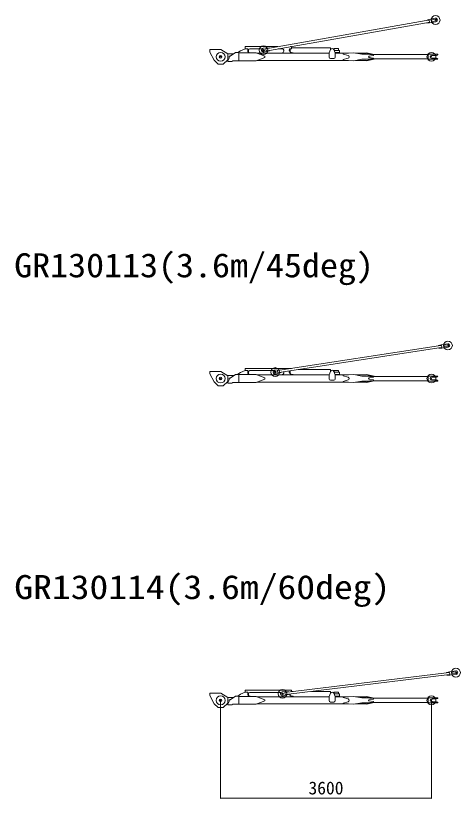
# Model space of a CAD drawing. Units: millimetres, scale not verified. Extents: x -42060 to 41922, y -35725 to 35822.
# Drawn here: x -42060 to -34464, y -14215 to -836 of the extents above; entities that cross this region are included whole.
import ezdxf
from ezdxf.enums import TextEntityAlignment as Align

# ---------------------------------------------------------------- set-up
doc = ezdxf.new("R2010")
doc.units = ezdxf.units.MM
doc.header["$LTSCALE"] = 300
doc.header["$PDMODE"] = 32
doc.header["$PDSIZE"] = 150
doc.layers.add('0-0_0', color=7, linetype='Continuous', lineweight=18)
doc.styles.add('ＭＳ ゴシック', font='')
doc.styles.get('ＭＳ ゴシック').set_extended_font_data('MS Gothic')

# ---------------------------------------------------------------- blocks, each defined once
blk = doc.blocks.new('_OPEN30')
at = {"layer": '0-0_0'}
blk.add_line((0, 0), (-1, 0), dxfattribs=at)
blk.add_lwpolyline([(-1, 0.3), (0, 0), (-1, -0.3)], dxfattribs=at)

msp = doc.modelspace()

# ---------------------------------------------------------------- linework, layer by layer
at = {"layer": '0-0_0'}
for p, q in [((-35046.9, -920.3), (-37786.1, -1401.9)), ((-35046.7, -921.9), (-34996.2, -913)), ((-34993.9, -914.6), (-34988.6, -945.2)), ((-34947.4, -909), (-34888.3, -898.6)), ((-34883.8, -924.2), (-34942.9, -934.6)), ((-37724.2, -1429.7), (-35040.3, -957.9)), ((-34990.2, -947.5), (-35040.6, -956.3)), ((-38741.6, -1416.5), (-38741.6, -1458)), ((-38741.6, -1416.5), (-38557.4, -1416.5)), ((-38741.6, -1458), (-38666.8, -1598.1)), ((-38438.4, -1490.9), (-38557.4, -1416.5)), ((-38303.4, -1468.2), (-38393.4, -1530.2)), ((-38303.4, -1468.2), (-38253.4, -1468.2)), ((-38218.4, -1436.2), (-38266.4, -1467.2)), ((-38248.4, -1473.2), (-38253.4, -1468.2)), ((-38138.4, -1402.2), (-38218.4, -1436.2)), ((-38138.4, -1366.2), (-38138.4, -1380.2)), ((-38138.4, -1366.2), (-37583.3, -1366.2)), ((-38138.4, -1402.2), (-38138.4, -1380.2)), ((-38138.4, -1402.2), (-38094.4, -1402.2)), ((-38094.4, -1431.2), (-38094.4, -1402.2)), ((-38084.4, -1457.7), (-38084.4, -1428.2)), ((-37850.5, -1403.2), (-38059.4, -1403.2)), ((-38054.4, -1472.2), (-38054.4, -1471.2)), ((-37781.9, -1437.8), (-37787.8, -1404.2)), ((-37779.5, -1439.4), (-37724.2, -1429.7)), ((-37506.4, -1403.2), (-37573.7, -1403.2)), ((-37506.4, -1477.2), (-37506.4, -1471.2)), ((-37481.4, -1428.2), (-37481.4, -1446.2)), ((-37373.1, -1403.2), (-37368.4, -1403.2)), ((-37371.2, -1453.2), (-37368.4, -1453.2)), ((-37368.4, -1402.3), (-37368.4, -1419.5)), ((-37368.4, -1419.5), (-37368.4, -1435.7)), ((-37368.4, -1435.7), (-37368.4, -1437)), ((-37368.4, -1437), (-37368.4, -1455.9)), ((-37366.8, -1402.2), (-37350.4, -1402.2)), ((-37363.3, -1366.2), (-37345.4, -1366.2)), ((-37345.4, -1380.2), (-37345.4, -1366.2)), ((-37345.4, -1397.2), (-37345.4, -1380.2)), ((-37320.4, -1471.2), (-37328.4, -1471.2)), ((-37320.4, -1477.2), (-37320.4, -1471.2)), ((-36682.3, -1417.2), (-36704.4, -1473.2)), ((-36679.4, -1403.2), (-36679.4, -1386.9)), ((-36670.9, -1403.2), (-36679.4, -1403.2)), ((-36679.4, -1411.6), (-36679.4, -1403.2)), ((-36629.4, -1403.2), (-36637.8, -1403.2)), ((-36629.4, -1403.2), (-36629.4, -1411.6)), ((-36626.5, -1417.2), (-36604.4, -1473.2)), ((-36619.9, -1402.7), (-36625.9, -1402.7)), ((-36625.9, -1415.2), (-36625.9, -1402.7)), ((-36625.9, -1418.7), (-36625.9, -1415.2)), ((-36529.4, -1430.2), (-36621.3, -1430.2)), ((-36619.9, -1400.2), (-36619.9, -1430.2)), ((-36529.4, -1468.2), (-36606.3, -1468.2)), ((-36529.4, -1430.2), (-36529.4, -1468.2)), ((-38599.7, -1662.9), (-38666.8, -1598.1)), ((-38438.4, -1589.1), (-38517.1, -1662.9)), ((-38438.4, -1489.7), (-38438.4, -1589.7)), ((-38438.4, -1489.7), (-38334.6, -1489.7)), ((-38438.4, -1589.7), (-38426.8, -1589.7)), ((-38414.9, -1530.2), (-38393.4, -1530.2)), ((-38248.4, -1472.2), (-37953.4, -1472.2)), ((-38248.4, -1607.2), (-38248.4, -1472.2)), ((-37803.4, -1529.7), (-37953.4, -1472.2)), ((-37803.4, -1549.7), (-37953.4, -1607.2)), ((-37940.3, -1477.2), (-36704.4, -1477.2)), ((-37940.3, -1602.2), (-36372.9, -1602.2)), ((-37803.4, -1529.7), (-37803.4, -1549.7)), ((-36704.4, -1548.2), (-36704.4, -1473.2)), ((-36684.4, -1568.2), (-36624.4, -1568.2)), ((-36604.4, -1473.2), (-36604.4, -1548.2)), ((-36604.4, -1477.2), (-36372.9, -1477.2)), ((-36462.9, -1482.2), (-36282.9, -1472.2)), ((-36462.9, -1482.2), (-36462.9, -1492.2)), ((-36462.9, -1492.2), (-36381, -1515.7)), ((-36462.9, -1587.2), (-36381, -1563.8)), ((-36462.9, -1597.2), (-36462.9, -1587.2)), ((-36462.9, -1597.2), (-36282.9, -1607.2)), ((-36148.5, -1497.2), (-36282.9, -1472.2)), ((-36282.9, -1607.2), (-36148.5, -1582.2)), ((-36256, -1477.2), (-36062.9, -1477.2)), ((-36256, -1602.2), (-36062.9, -1602.2)), ((-36148.5, -1497.2), (-36070.4, -1497.2)), ((-36148.5, -1582.2), (-36070.4, -1582.2)), ((-36070.4, -1497.2), (-35945.9, -1507.2)), ((-36070.4, -1582.2), (-35945.9, -1572.2)), ((-36062.9, -1472.2), (-36062.9, -1484.1)), ((-36062.9, -1472.2), (-36058.4, -1472.2)), ((-36062.9, -1484.1), (-35965.1, -1502.2)), ((-36062.9, -1595.3), (-35965.1, -1577.2)), ((-36062.9, -1607.2), (-36062.9, -1595.3)), ((-36058.4, -1472.2), (-35962.9, -1494.7)), ((-36058.4, -1607.2), (-35962.9, -1584.8)), ((-35945.9, -1517.2), (-36022.5, -1529.9)), ((-35945.9, -1562.2), (-36022.5, -1549.6)), ((-36008.1, -1502.2), (-35013.4, -1502.2)), ((-36008.1, -1577.2), (-35013.4, -1577.2)), ((-35902.7, -1502.2), (-35962.9, -1494.7)), ((-35902.7, -1577.2), (-35962.9, -1584.8)), ((-35945.9, -1507.2), (-35945.9, -1517.2)), ((-35945.9, -1572.2), (-35945.9, -1562.2)), ((-35003.9, -1497.2), (-35013.4, -1506.7)), ((-35013.4, -1502.2), (-35013.4, -1577.2)), ((-35013.4, -1572.7), (-35003.9, -1582.2)), ((-35003.9, -1497.2), (-34850.9, -1497.2)), ((-35003.9, -1582.2), (-34850.9, -1582.2)), ((-34943.4, -1517), (-34958.4, -1517)), ((-34943.4, -1562.4), (-34958.4, -1562.4)), ((-34938.4, -1515.7), (-34943.4, -1517)), ((-34938.4, -1563.7), (-34943.4, -1562.4)), ((-34879, -1515.7), (-34938.4, -1515.7)), ((-34938.4, -1563.7), (-34879, -1563.7)), ((-34857.7, -1509.7), (-34872.8, -1514.7)), ((-34857.7, -1569.7), (-34872.8, -1564.7)), ((-34850.9, -1497.2), (-34850.9, -1500.2)), ((-34850.9, -1579.2), (-34850.9, -1582.2)), ((-38599.7, -1662.9), (-38517.1, -1662.9)), ((-38433.4, -1606.3), (-38433.4, -1619.2)), ((-38433.4, -1619.2), (-38363.4, -1619.2)), ((-38363.4, -1619.2), (-38358.4, -1607.2)), ((-38358.4, -1607.2), (-37953.4, -1607.2)), ((-36062.9, -1607.2), (-36058.4, -1607.2)), ((-34836.6, -6479.5), (-37585.4, -6902.7)), ((-37524, -6931.8), (-34830.8, -6517.2)), ((-34837.1, -6476.1), (-34788.8, -6461.1)), ((-34836.3, -6481.1), (-34837.1, -6476.1)), ((-34836.3, -6481.1), (-34785.7, -6473.3)), ((-34780.4, -6507.9), (-34831, -6515.7)), ((-34830.2, -6520.6), (-34831, -6515.7)), ((-34779.7, -6520.4), (-34830.2, -6520.6)), ((-34788.8, -6461.1), (-34680.1, -6444.4)), ((-34783.4, -6474.9), (-34778.7, -6505.6)), ((-34671, -6503.7), (-34779.7, -6520.4)), ((-34736.8, -6470.3), (-34677.5, -6461.2)), ((-34673.5, -6486.9), (-34732.8, -6496)), ((-38741.6, -6916.5), (-38557.4, -6916.5)), ((-38741.6, -6916.5), (-38741.6, -6958)), ((-38438.4, -6990.9), (-38557.4, -6916.5)), ((-38218.4, -6936.2), (-38266.4, -6967.2)), ((-38138.4, -6902.2), (-38218.4, -6936.2)), ((-38138.4, -6866.2), (-37348.2, -6866.2)), ((-38138.4, -6866.2), (-38138.4, -6880.2)), ((-38138.4, -6902.2), (-38138.4, -6880.2)), ((-38138.4, -6902.2), (-38094.4, -6902.2)), ((-38094.4, -6931.2), (-38094.4, -6902.2)), ((-38084.4, -6957.7), (-38084.4, -6928.2)), ((-37650.3, -6903.2), (-38059.4, -6903.2)), ((-37530.7, -6888.3), (-37631.1, -6893.6)), ((-37620.4, -6962.8), (-37523.1, -6937.7)), ((-37581.9, -6938.7), (-37587, -6905)), ((-37579.6, -6940.4), (-37524, -6931.8)), ((-37529.8, -6894.2), (-37530.7, -6888.3)), ((-37523.1, -6937.7), (-37524, -6931.8)), ((-37481.4, -6928.2), (-37481.4, -6946.2)), ((-37371.2, -6953.2), (-37368.4, -6953.2)), ((-37368.4, -6907.9), (-37368.4, -6955.9)), ((-37232.3, -6886.9), (-36686.4, -6886.9)), ((-36682.3, -6917.2), (-36704.4, -6973.2)), ((-36686.4, -6886.9), (-36679.4, -6886.9)), ((-36679.4, -6903.2), (-36679.4, -6886.9)), ((-36679.4, -6911.6), (-36679.4, -6903.2)), ((-36670.9, -6903.2), (-36679.4, -6903.2)), ((-36629.4, -6903.2), (-36637.8, -6903.2)), ((-36629.4, -6903.2), (-36629.4, -6911.6)), ((-36626.5, -6917.2), (-36604.4, -6973.2)), ((-36619.9, -6902.7), (-36625.9, -6902.7)), ((-36529.4, -6930.2), (-36621.3, -6930.2)), ((-36619.9, -6900.2), (-36542.9, -6900.2)), ((-36619.9, -6900.2), (-36619.9, -6930.2)), ((-36542.9, -6900.2), (-36542.9, -6930.2)), ((-36529.4, -6930.2), (-36529.4, -6968.2)), ((-38741.6, -6958), (-38666.8, -7098.1)), ((-38438.4, -7089.1), (-38517.1, -7162.9)), ((-38438.4, -6989.7), (-38334.6, -6989.7)), ((-38438.4, -6989.7), (-38438.4, -7089.7)), ((-38438.4, -7089.7), (-38426.8, -7089.7)), ((-38433.4, -7107.2), (-38414.9, -7061.2)), ((-38414.9, -7030.2), (-38393.4, -7030.2)), ((-38414.9, -7061.2), (-38414.9, -7030.2)), ((-38303.4, -6968.2), (-38393.4, -7030.2)), ((-38303.4, -6968.2), (-38253.4, -6968.2)), ((-38248.4, -6973.2), (-38253.4, -6968.2)), ((-38248.4, -7107.2), (-38248.4, -6972.2)), ((-38248.4, -6972.2), (-37953.4, -6972.2)), ((-38054.4, -6972.2), (-38054.4, -6971.2)), ((-37803.4, -7029.7), (-37953.4, -6972.2)), ((-37940.3, -6977.2), (-36704.4, -6977.2)), ((-37506.4, -6977.2), (-37506.4, -6971.2)), ((-36704.4, -7048.2), (-36704.4, -6973.2)), ((-36684.4, -7068.2), (-36624.4, -7068.2)), ((-36529.4, -6968.2), (-36606.3, -6968.2)), ((-36604.4, -6973.2), (-36604.4, -7048.2)), ((-36604.4, -6977.2), (-36372.9, -6977.2)), ((-36462.9, -6982.2), (-36282.9, -6972.2)), ((-36462.9, -6982.2), (-36462.9, -6992.2)), ((-36462.9, -6992.2), (-36381, -7015.7)), ((-36462.9, -7087.2), (-36381, -7063.8)), ((-36462.9, -7097.2), (-36462.9, -7087.2)), ((-36148.5, -6997.2), (-36282.9, -6972.2)), ((-36282.9, -7107.2), (-36148.5, -7082.2)), ((-36256, -6977.2), (-36062.9, -6977.2)), ((-36148.5, -6997.2), (-36070.4, -6997.2)), ((-36148.5, -7082.2), (-36070.4, -7082.2)), ((-36070.4, -6997.2), (-35945.9, -7007.2)), ((-36070.4, -7082.2), (-35945.9, -7072.2)), ((-36062.9, -6972.2), (-36058.4, -6972.2)), ((-36062.9, -6972.2), (-36062.9, -6984.1)), ((-36062.9, -6984.1), (-35965.1, -7002.2)), ((-36062.9, -7095.3), (-35965.1, -7077.2)), ((-36058.4, -6972.2), (-35962.9, -6994.7)), ((-36058.4, -7107.2), (-35962.9, -7084.8)), ((-35945.9, -7017.2), (-36022.5, -7029.9)), ((-35945.9, -7062.2), (-36022.5, -7049.6)), ((-36008.1, -7002.2), (-35013.4, -7002.2)), ((-36008.1, -7077.2), (-35013.4, -7077.2)), ((-35902.7, -7002.2), (-35962.9, -6994.7)), ((-35902.7, -7077.2), (-35962.9, -7084.8)), ((-35945.9, -7007.2), (-35945.9, -7017.2)), ((-35945.9, -7072.2), (-35945.9, -7062.2)), ((-35003.9, -6997.2), (-35013.4, -7006.7)), ((-35013.4, -7002.2), (-35013.4, -7077.2)), ((-35013.4, -7072.7), (-35003.9, -7082.2)), ((-35003.9, -6997.2), (-34850.9, -6997.2)), ((-35003.9, -7082.2), (-34850.9, -7082.2)), ((-34943.4, -7017), (-34958.4, -7017)), ((-34943.4, -7062.4), (-34958.4, -7062.4)), ((-34938.4, -7015.7), (-34943.4, -7017)), ((-34938.4, -7063.7), (-34943.4, -7062.4)), ((-34879, -7015.7), (-34938.4, -7015.7)), ((-34938.4, -7063.7), (-34879, -7063.7)), ((-34857.7, -7009.7), (-34872.8, -7014.7)), ((-34857.7, -7069.7), (-34872.8, -7064.7)), ((-34850.9, -6997.2), (-34850.9, -7000.2)), ((-34850.9, -7079.2), (-34850.9, -7082.2)), ((-38599.7, -7162.9), (-38666.8, -7098.1)), ((-38599.7, -7162.9), (-38517.1, -7162.9)), ((-38433.4, -7106.3), (-38433.4, -7119.2)), ((-38433.4, -7119.2), (-38363.4, -7119.2)), ((-38363.4, -7119.2), (-38358.4, -7107.2)), ((-38358.4, -7107.2), (-37953.4, -7107.2)), ((-37940.3, -7102.2), (-36372.9, -7102.2)), ((-36462.9, -7097.2), (-36282.9, -7107.2)), ((-36256, -7102.2), (-36062.9, -7102.2)), ((-36062.9, -7107.2), (-36062.9, -7095.3)), ((-36062.9, -7107.2), (-36058.4, -7107.2)), ((-34699.9, -12067), (-37460.6, -12404)), ((-37400.2, -12435), (-34695.3, -12104.8)), ((-34699.7, -12068.5), (-34648.9, -12062.3)), ((-34644.6, -12097.1), (-34695.5, -12103.3)), ((-34646.6, -12064), (-34642.9, -12094.9)), ((-34599.9, -12060.9), (-34540.3, -12053.6)), ((-34537.2, -12079.4), (-34596.7, -12086.7)), ((-38741.6, -12416.5), (-38741.6, -12458)), ((-38741.6, -12416.5), (-38557.4, -12416.5)), ((-38438.4, -12490.9), (-38557.4, -12416.5)), ((-38218.4, -12436.2), (-38266.4, -12467.2)), ((-38138.4, -12402.2), (-38218.4, -12436.2)), ((-38138.4, -12366.2), (-37345.4, -12366.2)), ((-38138.4, -12366.2), (-38138.4, -12380.2)), ((-38138.4, -12402.2), (-38138.4, -12380.2)), ((-38138.4, -12402.2), (-38094.4, -12402.2)), ((-38094.4, -12431.2), (-38094.4, -12402.2)), ((-38084.4, -12457.7), (-38084.4, -12428.2)), ((-37526.3, -12403.2), (-38059.4, -12403.2)), ((-37458.2, -12440.1), (-37462.3, -12406.2)), ((-37456, -12441.8), (-37400.2, -12435)), ((-37368.4, -12431.1), (-37368.4, -12455.9)), ((-37345.4, -12389.9), (-37345.4, -12366.2)), ((-37345.4, -12386.9), (-37320.6, -12386.9)), ((-37006.2, -12386.9), (-36686.4, -12386.9)), ((-36682.3, -12417.2), (-36704.4, -12473.2)), ((-36686.4, -12386.9), (-36679.4, -12386.9)), ((-36679.4, -12403.2), (-36679.4, -12386.9)), ((-36670.9, -12403.2), (-36679.4, -12403.2)), ((-36679.4, -12411.6), (-36679.4, -12403.2)), ((-36629.4, -12403.2), (-36637.8, -12403.2)), ((-36629.4, -12403.2), (-36629.4, -12411.6)), ((-36626.5, -12417.2), (-36604.4, -12473.2)), ((-36619.9, -12402.7), (-36625.9, -12402.7)), ((-36625.9, -12415.2), (-36625.9, -12402.7)), ((-36625.9, -12418.7), (-36625.9, -12415.2)), ((-36529.4, -12430.2), (-36621.3, -12430.2)), ((-36619.9, -12400.2), (-36619.9, -12430.2)), ((-36529.4, -12430.2), (-36529.4, -12468.2)), ((-38741.6, -12458), (-38666.8, -12598.1)), ((-38558.4, -12540.2), (-38558.4, -14215)), ((-38438.4, -12489.7), (-38438.4, -12589.7)), ((-38438.4, -12489.7), (-38334.6, -12489.7)), ((-38414.9, -12530.2), (-38393.4, -12530.2)), ((-38303.4, -12468.2), (-38393.4, -12530.2)), ((-38303.4, -12468.2), (-38253.4, -12468.2)), ((-38248.4, -12473.2), (-38253.4, -12468.2)), ((-38248.4, -12472.2), (-37953.4, -12472.2)), ((-38248.4, -12607.2), (-38248.4, -12472.2)), ((-38054.4, -12472.2), (-38054.4, -12471.2)), ((-37803.4, -12529.7), (-37953.4, -12472.2)), ((-37803.4, -12549.7), (-37953.4, -12607.2)), ((-37940.3, -12477.2), (-36704.4, -12477.2)), ((-37803.4, -12529.7), (-37803.4, -12549.7)), ((-37506.4, -12477.2), (-37506.4, -12471.2)), ((-37371.2, -12453.2), (-37368.4, -12453.2)), ((-37320.4, -12471.2), (-37328.4, -12471.2)), ((-37320.4, -12477.2), (-37320.4, -12471.2)), ((-36704.4, -12548.2), (-36704.4, -12473.2)), ((-36684.4, -12568.2), (-36624.4, -12568.2)), ((-36529.4, -12468.2), (-36606.3, -12468.2)), ((-36604.4, -12473.2), (-36604.4, -12548.2)), ((-36604.4, -12477.2), (-36372.9, -12477.2)), ((-36462.9, -12482.2), (-36282.9, -12472.2)), ((-36462.9, -12482.2), (-36462.9, -12492.2)), ((-36462.9, -12492.2), (-36381, -12515.7)), ((-36462.9, -12587.2), (-36381, -12563.8)), ((-36148.5, -12497.2), (-36282.9, -12472.2)), ((-36256, -12477.2), (-36062.9, -12477.2)), ((-36148.5, -12497.2), (-36070.4, -12497.2)), ((-36070.4, -12497.2), (-35945.9, -12507.2)), ((-36070.4, -12582.2), (-35945.9, -12572.2)), ((-36062.9, -12472.2), (-36062.9, -12484.1)), ((-36062.9, -12472.2), (-36058.4, -12472.2)), ((-36062.9, -12484.1), (-35965.1, -12502.2)), ((-36058.4, -12472.2), (-35962.9, -12494.7)), ((-35945.9, -12517.2), (-36022.5, -12529.9)), ((-35945.9, -12562.2), (-36022.5, -12549.6)), ((-36008.1, -12502.2), (-35013.4, -12502.2)), ((-35902.7, -12502.2), (-35962.9, -12494.7)), ((-35945.9, -12507.2), (-35945.9, -12517.2)), ((-35945.9, -12572.2), (-35945.9, -12562.2)), ((-35003.9, -12497.2), (-35013.4, -12506.7)), ((-35013.4, -12502.2), (-35013.4, -12577.2)), ((-35013.4, -12572.7), (-35003.9, -12582.2)), ((-35003.9, -12497.2), (-34850.9, -12497.2)), ((-34943.4, -12517), (-34958.4, -12517)), ((-34958.4, -12540.2), (-34958.4, -14215)), ((-34943.4, -12562.4), (-34958.4, -12562.4)), ((-34938.4, -12515.7), (-34943.4, -12517)), ((-34938.4, -12563.7), (-34943.4, -12562.4)), ((-34879, -12515.7), (-34938.4, -12515.7)), ((-34938.4, -12563.7), (-34879, -12563.7)), ((-34857.7, -12509.7), (-34872.8, -12514.7)), ((-34857.7, -12569.7), (-34872.8, -12564.7)), ((-34850.9, -12497.2), (-34850.9, -12500.2)), ((-38599.7, -12662.9), (-38666.8, -12598.1)), ((-38599.7, -12662.9), (-38517.1, -12662.9)), ((-38438.4, -12589.1), (-38517.1, -12662.9)), ((-38438.4, -12589.7), (-38426.8, -12589.7)), ((-38433.4, -12606.3), (-38433.4, -12619.2)), ((-38433.4, -12619.2), (-38363.4, -12619.2)), ((-38363.4, -12619.2), (-38358.4, -12607.2)), ((-38358.4, -12607.2), (-37953.4, -12607.2)), ((-37940.3, -12602.2), (-36372.9, -12602.2)), ((-36462.9, -12597.2), (-36462.9, -12587.2)), ((-36462.9, -12597.2), (-36282.9, -12607.2)), ((-36282.9, -12607.2), (-36148.5, -12582.2)), ((-36256, -12602.2), (-36062.9, -12602.2)), ((-36148.5, -12582.2), (-36070.4, -12582.2)), ((-36062.9, -12595.3), (-35965.1, -12577.2)), ((-36062.9, -12607.2), (-36062.9, -12595.3)), ((-36062.9, -12607.2), (-36058.4, -12607.2)), ((-36058.4, -12607.2), (-35962.9, -12584.8)), ((-36008.1, -12577.2), (-35013.4, -12577.2)), ((-35902.7, -12577.2), (-35962.9, -12584.8)), ((-35003.9, -12582.2), (-34850.9, -12582.2)), ((-34850.9, -12579.2), (-34850.9, -12582.2)), ((-34961.1, -14214), (-38555.6, -14214))]:
    msp.add_line(p, q, dxfattribs=at)
for points in [[(-35046.7, -921.9), (-35047.5, -917), (-34999.6, -900.9), (-34891.3, -881.9)], [(-34880.9, -941), (-34989.2, -960), (-35039.7, -961.3), (-35040.6, -956.3)], [(-37730.8, -1392.1), (-37731.8, -1386.3), (-37832, -1393.7)], [(-37819.9, -1462.7), (-37723.2, -1435.5), (-37724.2, -1429.7)], [(-37345.4, -1386.9), (-36686.4, -1386.9), (-36679.4, -1386.9)], [(-36619.9, -1400.2), (-36542.9, -1400.2), (-36542.9, -1430.2)], [(-38433.4, -1607.2), (-38414.9, -1561.2), (-38414.9, -1530.2)], [(-36625.9, -6918.7), (-36625.9, -6915.2), (-36625.9, -6902.7)], [(-37803.4, -7029.7), (-37803.4, -7049.7), (-37953.4, -7107.2)], [(-37320.4, -6977.2), (-37320.4, -6971.2), (-37328.4, -6971.2)], [(-34699.7, -12068.5), (-34700.3, -12063.6), (-34651.6, -12050.1), (-34542.4, -12036.7)], [(-34535.1, -12096.3), (-34644.3, -12109.6), (-34694.8, -12108.2), (-34695.5, -12103.3)], [(-37404.8, -12397.2), (-37405.5, -12391.3), (-37506, -12393.5)], [(-37497.5, -12463), (-37399.5, -12440.9), (-37400.2, -12435)], [(-36619.9, -12400.2), (-36542.9, -12400.2), (-36542.9, -12430.2)], [(-38433.4, -12607.2), (-38414.9, -12561.2), (-38414.9, -12530.2)]]:
    msp.add_lwpolyline(points, dxfattribs=at)
for centre, radius in [((-37826, -1428.2), 17.5), ((-38558.4, -1539.7), 22.5), ((-37625.8, -6928.2), 17.5), ((-38558.4, -7039.7), 22.5), ((-37501.8, -12428.2), 17.5), ((-38558.4, -12539.7), 22.5)]:
    msp.add_circle(centre, radius, dxfattribs=at)
for centre, radius, start, end in [((-34995.9, -915), 2, 9.97015, 99.97015), ((-34945.2, -921.8), 13, 99.97015, 279.97015), ((-34886.1, -911.4), 30, 279.97015, 99.97015), ((-34886.1, -911.4), 13, 279.97015, 99.97015), ((-34990.5, -945.5), 2, 279.97015, 9.97015), ((-38054.4, -1431.2), 40, 180, 270), ((-38059.4, -1428.2), 25, 90, 180), ((-37826, -1428.2), 35, 99.97015, 279.97015), ((-37785.8, -1403.8), 2, 99.97015, 189.97015), ((-37779.9, -1437.4), 2, 189.97015, 279.97015), ((-37506.4, -1428.2), 25, 0, 90), ((-37506.4, -1446.2), 25, 270, 0), ((-37366.8, -1422.2), 20, 90, 195.96201), ((-37328.4, -1411.2), 60, 195.96201, 270), ((-37350.4, -1397.2), 5, 270, 0), ((-36654.4, -1428.2), 30, 21.52696, 158.47304), ((-36684.4, -1548.2), 20, 180, 270), ((-36624.4, -1548.2), 20, 270, 0), ((-36387.9, -1539.7), 25, 359.99999, 74.00866), ((-36387.9, -1539.7), 25, 285.99133, 348.52306), ((-36387.9, -1539.7), 25, 348.52306, 11.47694), ((-36020.9, -1539.7), 10, 99.36195, 260.63805), ((-34958.4, -1539.7), 22.7, 89.99999, 269.99999), ((-34879.1, -1495.7), 20, 270, 288.36617), ((-34879.1, -1583.7), 20, 71.63383, 89.99999), ((-34860.9, -1500.2), 10, 288.36616, 0.00001), ((-34860.9, -1579.2), 10, 359.99999, 71.63383), ((-34785.4, -6475.3), 2, 8.75189, 98.75189), ((-34780.7, -6505.9), 2, 278.75189, 8.75189), ((-34734.8, -6483.2), 13, 98.75189, 278.75189), ((-34675.5, -6474), 30, 278.75189, 98.75189), ((-34675.5, -6474), 13, 278.75189, 98.75189), ((-38054.4, -6931.2), 40, 180, 270), ((-38059.4, -6928.2), 25, 90, 180), ((-37625.8, -6928.2), 35, 98.75189, 278.75189), ((-37585.1, -6904.7), 2, 98.75189, 188.75189), ((-37579.9, -6938.4), 2, 188.75189, 278.75189), ((-37506.4, -6946.2), 25, 270, 0), ((-37506.4, -6928.2), 25, 0, 6.72924), ((-37366.8, -6922.2), 20, 142.61612, 195.96201), ((-37328.4, -6911.2), 60, 195.96201, 270), ((-36654.4, -6928.2), 30, 21.52696, 158.47304), ((-36684.4, -7048.2), 20, 180, 270), ((-36624.4, -7048.2), 20, 270, 0), ((-36387.9, -7039.7), 25, 359.99999, 74.00866), ((-36387.9, -7039.7), 25, 285.99133, 348.52306), ((-36387.9, -7039.7), 25, 348.52306, 11.47694), ((-36020.9, -7039.7), 10, 99.36195, 260.63805), ((-34958.4, -7039.7), 22.7, 89.99999, 269.99999), ((-34879.1, -6995.7), 20, 270, 288.36617), ((-34879.1, -7083.7), 20, 71.63383, 89.99999), ((-34860.9, -7000.2), 10, 288.36616, 0.00001), ((-34860.9, -7079.2), 10, 359.99999, 71.63383), ((-34538.8, -12066.5), 30, 276.95988, 96.95988), ((-34648.6, -12064.3), 2, 6.95988, 96.95988), ((-34644.9, -12095.1), 2, 276.95988, 6.95988), ((-34598.3, -12073.8), 13, 96.95988, 276.95988), ((-34538.8, -12066.5), 13, 276.95988, 96.95988), ((-38054.4, -12431.2), 40, 180, 270), ((-38059.4, -12428.2), 25, 90, 180), ((-37501.8, -12428.2), 35, 96.95988, 276.95988), ((-37460.3, -12406), 2, 96.95988, 186.95988), ((-37456.2, -12439.8), 2, 186.95988, 276.95988), ((-37328.4, -12411.2), 60, 201.35303, 270), ((-36654.4, -12428.2), 30, 21.52696, 158.47304), ((-37506.4, -12446.2), 25, 270, 325.6967), ((-36684.4, -12548.2), 20, 180, 270), ((-36624.4, -12548.2), 20, 270, 0), ((-36387.9, -12539.7), 25, 359.99999, 74.00866), ((-36387.9, -12539.7), 25, 285.99133, 348.52306), ((-36387.9, -12539.7), 25, 348.52306, 11.47694), ((-36020.9, -12539.7), 10, 99.36195, 260.63805), ((-34958.4, -12539.7), 22.7, 89.99999, 269.99999), ((-34879.1, -12495.7), 20, 270, 288.36617), ((-34879.1, -12583.7), 20, 71.63383, 89.99999), ((-34860.9, -12500.2), 10, 288.36616, 0.00001), ((-34860.9, -12579.2), 10, 359.99999, 71.63383)]:
    msp.add_arc(centre, radius, start, end, dxfattribs=at)
for p in [(-34886.1, -911.4), (-38558.4, -1539.7), (-37826, -1428.2), (-34958.4, -1539.7), (-34675.5, -6474), (-37625.8, -6928.2), (-38558.4, -7039.7), (-34958.4, -7039.7), (-34538.8, -12066.5), (-37501.8, -12428.2), (-38558.4, -12539.7), (-34958.4, -12539.7)]:
    msp.add_point(p, dxfattribs=at)

# ---------------------------------------------------------------- block references
at = {"layer": '0-0_0', "xscale": 2.77, "yscale": 2.77, "rotation": 180}
msp.add_blockref('_OPEN30', (-38558.4, -14214), dxfattribs=at)
at = {"layer": '0-0_0', "xscale": 2.77, "yscale": 2.77}
msp.add_blockref('_OPEN30', (-34958.4, -14214), dxfattribs=at)

# ---------------------------------------------------------------- texts
at = {"layer": '0-0_0', "style": 'ＭＳ ゴシック'}
for s, width, p in [('GR130113(3.6m/45deg)', 1.1, (-42085.3, -5432.2)), ('GR130114(3.6m/60deg)', 1.15, (-42084.3, -10932.2))]:
    msp.add_text(s, height=410.6, dxfattribs=dict(at, width=width)).set_placement(p, align=Align.BOTTOM_LEFT)
msp.add_text('3600', height=219.9, dxfattribs=at).set_placement((-37058.4, -14213.5), align=Align.BOTTOM_LEFT)

doc.saveas('drawing.dxf')
